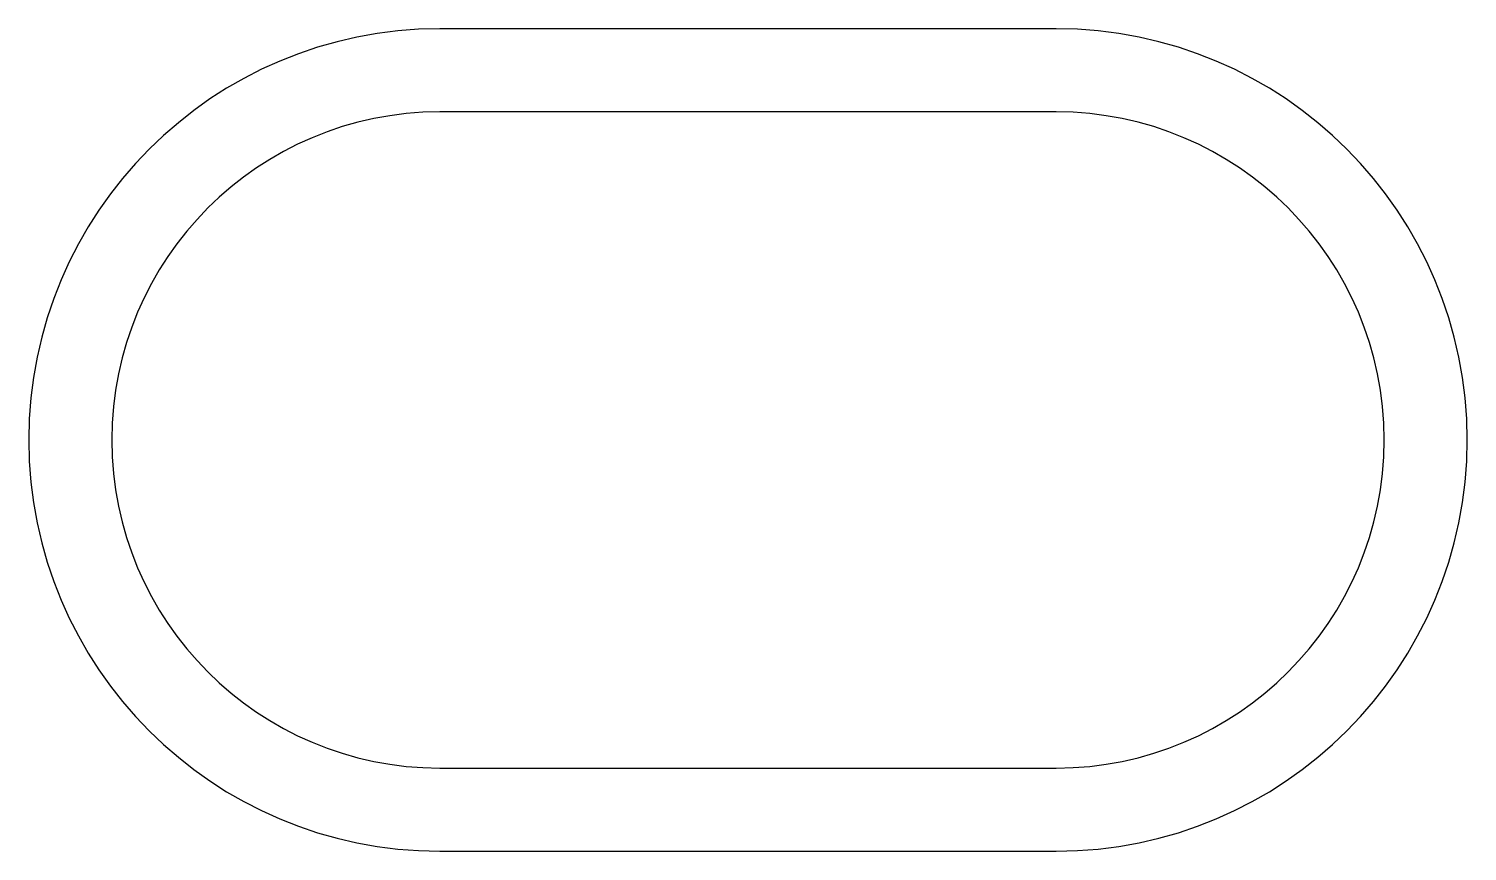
# Model space of a CAD drawing. Extents: x 388 to 420.9, y -57.1 to -38.3.
import ezdxf

# ---------------------------------------------------------------- set-up
doc = ezdxf.new("R2010")
doc.units = 0
doc.layers.add('ANA', color=220, linetype='CONTINUOUS')

msp = doc.modelspace()

# ---------------------------------------------------------------- linework, layer by layer
at = {"layer": 'ANA', "color": 0}
for points in [[(397.44, -38.347, 1), (397.44, -57.147), (411.54, -57.147, 1), (411.54, -38.347)], [(397.44, -40.247, 1), (397.44, -55.247), (411.54, -55.247, 1), (411.54, -40.247)]]:
    msp.add_lwpolyline(points, format="xyb", close=True, dxfattribs=at)

doc.saveas('drawing.dxf')
